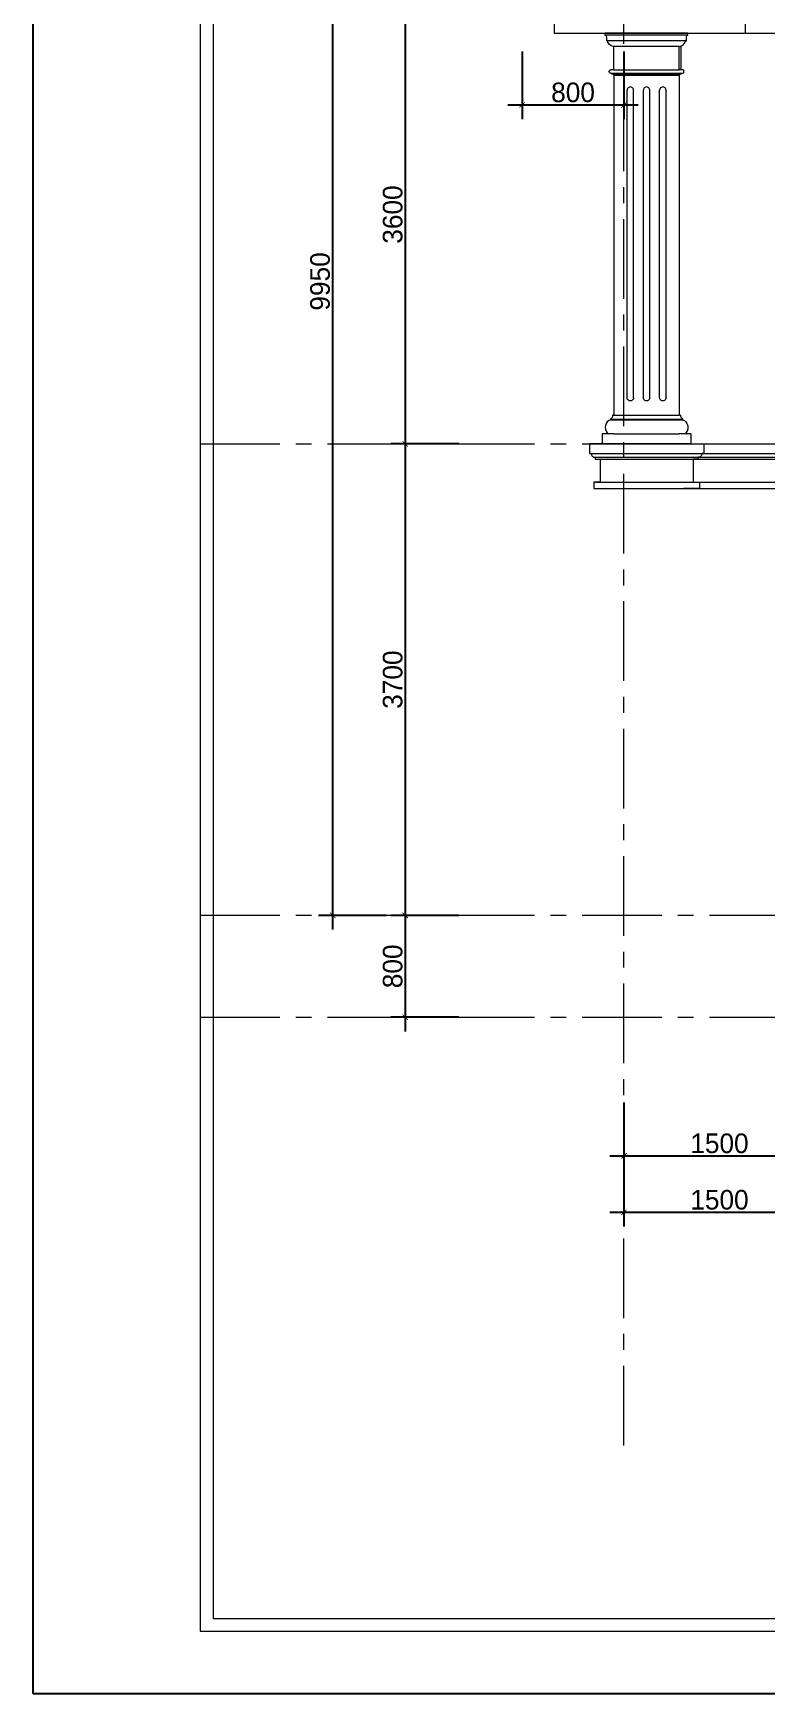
# Model space of a CAD drawing. Header units: millimetres. Extents: x 1832547 to 2001569, y -558009 to -417808.
# Drawn here: x 1876382 to 1882136, y -533453 to -520421 of the extents above; entities that cross this region are included whole.
import ezdxf

# ---------------------------------------------------------------- set-up
doc = ezdxf.new("R2010")
doc.units = ezdxf.units.MM
doc.header["$MEASUREMENT"] = 0
doc.linetypes.add('CENTER', pattern=[2, 1.25, -0.25, 0.25, -0.25])
doc.layers.get('0').update_dxf_attribs({"linetype": 'CONTINUOUS'})
doc.layers.get('DEFPOINTS').update_dxf_attribs({"linetype": 'CONTINUOUS'})
for name, color, linetype, lineweight in [('CA.dim 08', 8, 'CONTINUOUS', 13), ('CA.manh 08', 8, 'CONTINUOUS', 9), ('CA.thay 145', 145, 'CONTINUOUS', 18), ('CA.tim 67', 67, 'CENTER', 9), ('CA_manh 08', 8, 'CONTINUOUS', 9)]:
    doc.layers.add(name, color=color, linetype=linetype, lineweight=lineweight)
doc.styles.get("Standard").update_dxf_attribs({"font": 'roman.shx'})
doc.dimstyles.new('CA 70', dxfattribs={"dimscale": 0.7, "dimtxt": 220, "dimasz": 60, "dimexe": 160, "dimexo": 0, "dimgap": 30, "dimtad": 1, "dimdec": 0, "dimrnd": 5, "dimzin": 0, "dimdsep": 46, "dimtxsty": 'Standard', "dimblk": 'ARCHTICK', "dimcen": 0.09, "dimdle": 160, "dimclrd": 256, "dimclre": 256, "dimclrt": 255, "dimadec": 0, "dimazin": 0, "dimtfac": 1, "dimtdec": 0, "dimtix": 1, "dimtmove": 2, "dimatfit": 3, "dimldrblk": 'DOT', "dimfxl": 600, "dimfxlon": 1, "dimtolj": 1, "dimtzin": 0, "dimarcsym": 0})

# ---------------------------------------------------------------- blocks, each defined once
blk = doc.blocks.new('A$C2d76a15f')
at = {"color": 4, "linetype": 'Continuous', "lineweight": 18}
for p, q in [((1212, 19313), (1212, 453)), ((1212, 453), (27498, 453))]:
    blk.add_line(p, q, dxfattribs=at)
for p, q in [((1306, 19220), (1306, 546)), ((1306, 546), (27405, 546))]:
    blk.add_line(p, q)
at = {"layer": 'DEFPOINTS', "ltscale": 600}
for p, q in [((0, 0), (0, 19765)), ((27951, 0), (0, 0)), ((0, 0), (0, 0))]:
    blk.add_line(p, q, dxfattribs=at)
blk = doc.blocks.new('_ArchTick')
at = {"color": 1, "linetype": 'ByBlock', "const_width": 0.15}
blk.add_lwpolyline([(-0.5, -0.5), (0.5, 0.5)], dxfattribs=at)
blk = doc.blocks.new('*D100')
at = {"layer": 'CA.dim 08', "lineweight": -2, "transparency": 16777216}
for p, q in [((1881022, -529255), (1881022, -529787)), ((1882522, -529255), (1882522, -529787)), ((1882634, -529675), (1880910, -529675))]:
    blk.add_line(p, q, dxfattribs=at)
at = {"layer": 'DEFPOINTS', "color": 0, "transparency": 16777216}
for p in [(1881022, -529075), (1882522, -529075), (1881022, -529675)]:
    blk.add_point(p, dxfattribs=at)
at = {"layer": 'CA.dim 08', "lineweight": -2, "transparency": 16777216, "xscale": 42, "yscale": 42, "zscale": 42, "rotation": 180}
blk.add_blockref('_ArchTick', (1881022, -529675), dxfattribs=at)
at = {"layer": 'CA.dim 08', "lineweight": -2, "transparency": 16777216, "xscale": 42, "yscale": 42, "zscale": 42}
blk.add_blockref('_ArchTick', (1882522, -529675), dxfattribs=at)
at = {"layer": 'CA.dim 08', "color": 255, "transparency": 16777216, "insert": (1881772, -529577), "char_height": 154, "attachment_point": 5}
blk.add_mtext('\\A1;1500', dxfattribs=at)
blk = doc.blocks.new('_DOT')
at = {"color": 1, "linetype": 'ByBlock'}
blk.add_line((-0.5, 0), (-1, 0), dxfattribs=at)
at = {"color": 1, "linetype": 'ByBlock', "const_width": 0.5}
blk.add_lwpolyline([(-0.25, 0, 1), (0.25, 0, 1)], format="xyb", close=True, dxfattribs=at)
blk = doc.blocks.new('*D112')
at = {"layer": 'CA.manh 08', "lineweight": -2, "transparency": 16777216}
for p, q in [((1881022, -528812), (1881022, -529344)), ((1882522, -528848), (1882522, -529344)), ((1880910, -529232), (1882634, -529232))]:
    blk.add_line(p, q, dxfattribs=at)
at = {"layer": 'DEFPOINTS', "color": 0, "transparency": 16777216}
for p in [(1881022, -528174), (1882522, -528848), (1882522, -529232)]:
    blk.add_point(p, dxfattribs=at)
at = {"layer": 'CA.manh 08', "lineweight": -2, "transparency": 16777216, "xscale": 42, "yscale": 42, "zscale": 42, "rotation": 180}
blk.add_blockref('_ArchTick', (1881022, -529232), dxfattribs=at)
at = {"layer": 'CA.manh 08', "lineweight": -2, "transparency": 16777216, "xscale": 42, "yscale": 42, "zscale": 42}
blk.add_blockref('_ArchTick', (1882522, -529232), dxfattribs=at)
at = {"layer": 'CA.manh 08', "color": 255, "transparency": 16777216, "insert": (1881772, -529134), "char_height": 154, "attachment_point": 5}
blk.add_mtext('\\A1;1500', dxfattribs=at)
blk = doc.blocks.new('*D122')
at = {"layer": 'CA.manh 08', "lineweight": -2, "transparency": 16777216}
for p, q in [((1879304, -519932), (1879304, -523756)), ((1879724, -520044), (1879192, -520044)), ((1879724, -523644), (1879192, -523644))]:
    blk.add_line(p, q, dxfattribs=at)
at = {"layer": 'DEFPOINTS', "color": 0, "transparency": 16777216}
for p in [(1879928, -520044), (1879304, -523644), (1879928, -523644)]:
    blk.add_point(p, dxfattribs=at)
at = {"layer": 'CA.manh 08', "lineweight": -2, "transparency": 16777216, "xscale": 42, "yscale": 42, "zscale": 42}
for p, rotation in [((1879304, -520044), 90), ((1879304, -523644), 270)]:
    blk.add_blockref('_ArchTick', p, dxfattribs=dict(at, rotation=rotation))
at = {"layer": 'CA.manh 08', "color": 255, "transparency": 16777216, "insert": (1879206, -521844), "char_height": 154, "attachment_point": 5, "rotation": 90}
blk.add_mtext('\\A1;3600', dxfattribs=at)
blk = doc.blocks.new('*D123')
at = {"layer": 'CA.manh 08', "lineweight": -2, "transparency": 16777216}
for p, q in [((1879304, -523532), (1879304, -527456)), ((1879724, -523644), (1879192, -523644)), ((1879724, -527344), (1879192, -527344))]:
    blk.add_line(p, q, dxfattribs=at)
at = {"layer": 'DEFPOINTS', "color": 0, "transparency": 16777216}
for p in [(1879928, -523644), (1879304, -527344), (1880190, -527344)]:
    blk.add_point(p, dxfattribs=at)
at = {"layer": 'CA.manh 08', "lineweight": -2, "transparency": 16777216, "xscale": 42, "yscale": 42, "zscale": 42}
for p, rotation in [((1879304, -523644), 90), ((1879304, -527344), 270)]:
    blk.add_blockref('_ArchTick', p, dxfattribs=dict(at, rotation=rotation))
at = {"layer": 'CA.manh 08', "color": 255, "transparency": 16777216, "insert": (1879206, -525494), "char_height": 154, "attachment_point": 5, "rotation": 90}
blk.add_mtext('\\A1;3700', dxfattribs=at)
blk = doc.blocks.new('*D124')
at = {"layer": 'CA.manh 08', "lineweight": -2, "transparency": 16777216}
for p, q in [((1879304, -527232), (1879304, -528256)), ((1879724, -527344), (1879192, -527344)), ((1879724, -528144), (1879192, -528144))]:
    blk.add_line(p, q, dxfattribs=at)
at = {"layer": 'DEFPOINTS', "color": 0, "transparency": 16777216}
for p in [(1880190, -527344), (1879304, -528144), (1880190, -528144)]:
    blk.add_point(p, dxfattribs=at)
at = {"layer": 'CA.manh 08', "lineweight": -2, "transparency": 16777216, "xscale": 42, "yscale": 42, "zscale": 42}
for p, rotation in [((1879304, -527344), 90), ((1879304, -528144), 270)]:
    blk.add_blockref('_ArchTick', p, dxfattribs=dict(at, rotation=rotation))
at = {"layer": 'CA.manh 08', "color": 255, "transparency": 16777216, "insert": (1879206, -527744), "char_height": 154, "attachment_point": 5, "rotation": 90}
blk.add_mtext('\\A1;800', dxfattribs=at)
blk = doc.blocks.new('*D125')
at = {"layer": 'CA.manh 08', "lineweight": -2, "transparency": 16777216}
for p, q in [((1878734, -517282), (1878734, -527456)), ((1879154, -517394), (1878622, -517394)), ((1879154, -527344), (1878622, -527344))]:
    blk.add_line(p, q, dxfattribs=at)
at = {"layer": 'DEFPOINTS', "color": 0, "transparency": 16777216}
for p in [(1879920, -517394), (1878734, -527344), (1879920, -527344)]:
    blk.add_point(p, dxfattribs=at)
at = {"layer": 'CA.manh 08', "lineweight": -2, "transparency": 16777216, "xscale": 42, "yscale": 42, "zscale": 42}
for p, rotation in [((1878734, -517394), 90), ((1878734, -527344), 270)]:
    blk.add_blockref('_ArchTick', p, dxfattribs=dict(at, rotation=rotation))
at = {"layer": 'CA.manh 08', "color": 255, "transparency": 16777216, "insert": (1878636, -522369), "char_height": 154, "attachment_point": 5, "rotation": 90}
blk.add_mtext('\\A1;9950', dxfattribs=at)
blk = doc.blocks.new('*D625')
at = {"layer": 'CA.dim 08', "lineweight": -2, "transparency": 16777216}
for p, q in [((1880222, -520564), (1880222, -521096)), ((1881022, -520564), (1881022, -521096)), ((1880110, -520984), (1881134, -520984))]:
    blk.add_line(p, q, dxfattribs=at)
at = {"layer": 'DEFPOINTS', "color": 0, "transparency": 16777216}
for p in [(1881022, -519575), (1880222, -520044), (1881022, -520984)]:
    blk.add_point(p, dxfattribs=at)
at = {"layer": 'CA.dim 08', "lineweight": -2, "transparency": 16777216, "xscale": 42, "yscale": 42, "zscale": 42, "rotation": 180}
blk.add_blockref('_ArchTick', (1880222, -520984), dxfattribs=at)
at = {"layer": 'CA.dim 08', "lineweight": -2, "transparency": 16777216, "xscale": 42, "yscale": 42, "zscale": 42}
blk.add_blockref('_ArchTick', (1881022, -520984), dxfattribs=at)
at = {"layer": 'CA.dim 08', "color": 255, "transparency": 16777216, "insert": (1880622, -520886), "char_height": 154, "attachment_point": 5}
blk.add_mtext('\\A1;800', dxfattribs=at)

msp = doc.modelspace()

# ---------------------------------------------------------------- linework, layer by layer
at = {"layer": 'CA.manh 08'}
for p, q in [((1881047.3, -520861.2), (1881046.5, -520867.7)), ((1881046.5, -523129.1), (1881046.5, -520867.7)), ((1881049.8, -520855.2), (1881047.3, -520861.2)), ((1881053.8, -520850), (1881049.8, -520855.2)), ((1881059, -520846), (1881053.8, -520850)), ((1881065, -520843.5), (1881059, -520846)), ((1881071.5, -520842.7), (1881065, -520843.5)), ((1881078, -520843.5), (1881071.5, -520842.7)), ((1881084, -520846), (1881078, -520843.5)), ((1881089.2, -520850), (1881084, -520846)), ((1881093.1, -520855.2), (1881089.2, -520850)), ((1881095.6, -520861.2), (1881093.1, -520855.2)), ((1881096.5, -520867.7), (1881095.6, -520861.2)), ((1881096.5, -523129.1), (1881096.5, -520867.7)), ((1881175.3, -520861.2), (1881174.4, -520867.7)), ((1881174.4, -523129.1), (1881174.4, -520867.7)), ((1881177.8, -520855.2), (1881175.3, -520861.2)), ((1881181.7, -520850), (1881177.8, -520855.2)), ((1881186.9, -520846), (1881181.7, -520850)), ((1881192.9, -520843.5), (1881186.9, -520846)), ((1881199.4, -520842.7), (1881192.9, -520843.5)), ((1881205.9, -520843.5), (1881199.4, -520842.7)), ((1881211.9, -520846), (1881205.9, -520843.5)), ((1881217.1, -520850), (1881211.9, -520846)), ((1881221.1, -520855.2), (1881217.1, -520850)), ((1881223.6, -520861.2), (1881221.1, -520855.2)), ((1881224.4, -520867.7), (1881223.6, -520861.2)), ((1881224.4, -523129.1), (1881224.4, -520867.7)), ((1881303.2, -520861.2), (1881302.3, -520867.7)), ((1881302.3, -523129.1), (1881302.3, -520867.7)), ((1881305.7, -520855.2), (1881303.2, -520861.2)), ((1881309.7, -520850), (1881305.7, -520855.2)), ((1881314.8, -520846), (1881309.7, -520850)), ((1881320.9, -520843.5), (1881314.8, -520846)), ((1881327.3, -520842.7), (1881320.9, -520843.5)), ((1881333.8, -520843.5), (1881327.3, -520842.7)), ((1881339.8, -520846), (1881333.8, -520843.5)), ((1881345, -520850), (1881339.8, -520846)), ((1881349, -520855.2), (1881345, -520850)), ((1881351.5, -520861.2), (1881349, -520855.2)), ((1881352.3, -520867.7), (1881351.5, -520861.2)), ((1881352.3, -523129.1), (1881352.3, -520867.7)), ((1881046.5, -523281.7), (1881046.5, -521828.1)), ((1881096.5, -523281.7), (1881096.5, -521828.1)), ((1881174.4, -523281.7), (1881174.4, -521828.1)), ((1881224.4, -523281.7), (1881224.4, -521828.1)), ((1881302.3, -523281.7), (1881302.3, -521828.1)), ((1881352.3, -523281.7), (1881352.3, -521828.1)), ((1881047.3, -523288.1), (1881046.5, -523281.7)), ((1881049.8, -523294.2), (1881047.3, -523288.1)), ((1881053.8, -523299.3), (1881049.8, -523294.2)), ((1881059, -523303.3), (1881053.8, -523299.3)), ((1881065, -523305.8), (1881059, -523303.3)), ((1881071.5, -523306.7), (1881065, -523305.8)), ((1881078, -523305.8), (1881071.5, -523306.7)), ((1881084, -523303.3), (1881078, -523305.8)), ((1881089.2, -523299.3), (1881084, -523303.3)), ((1881093.1, -523294.2), (1881089.2, -523299.3)), ((1881095.6, -523288.1), (1881093.1, -523294.2)), ((1881096.5, -523281.7), (1881095.6, -523288.1)), ((1881175.3, -523288.1), (1881174.4, -523281.7)), ((1881177.8, -523294.2), (1881175.3, -523288.1)), ((1881181.7, -523299.3), (1881177.8, -523294.2)), ((1881186.9, -523303.3), (1881181.7, -523299.3)), ((1881192.9, -523305.8), (1881186.9, -523303.3)), ((1881199.4, -523306.7), (1881192.9, -523305.8)), ((1881205.9, -523305.8), (1881199.4, -523306.7)), ((1881211.9, -523303.3), (1881205.9, -523305.8)), ((1881217.1, -523299.3), (1881211.9, -523303.3)), ((1881221.1, -523294.2), (1881217.1, -523299.3)), ((1881223.6, -523288.1), (1881221.1, -523294.2)), ((1881224.4, -523281.7), (1881223.6, -523288.1)), ((1881303.2, -523288.1), (1881302.3, -523281.7)), ((1881305.7, -523294.2), (1881303.2, -523288.1)), ((1881309.7, -523299.3), (1881305.7, -523294.2)), ((1881314.8, -523303.3), (1881309.7, -523299.3)), ((1881320.9, -523305.8), (1881314.8, -523303.3)), ((1881327.3, -523306.7), (1881320.9, -523305.8)), ((1881333.8, -523305.8), (1881327.3, -523306.7)), ((1881339.8, -523303.3), (1881333.8, -523305.8)), ((1881345, -523299.3), (1881339.8, -523303.3)), ((1881349, -523294.2), (1881345, -523299.3)), ((1881351.5, -523288.1), (1881349, -523294.2)), ((1881352.3, -523281.7), (1881351.5, -523288.1)), ((1880916.4, -523448.6), (1881482.5, -523448.6))]:
    msp.add_line(p, q, dxfattribs=at)
for points in [[(1880750.5, -523718.6), (1886485.9, -523718.6)], [(1880795.5, -523749.2), (1886485.9, -523748.7)]]:
    msp.add_lwpolyline(points, dxfattribs=at)
at = {"layer": 'CA.thay 145'}
for p, q in [((1880875.5, -520435), (1880875.5, -520420.8)), ((1881523.3, -520420.8), (1880875.5, -520420.8)), ((1880880.1, -520438.2), (1880875.5, -520435)), ((1880883.5, -520442.1), (1880880.1, -520438.2)), ((1880885.7, -520446.5), (1880883.5, -520442.1)), ((1880886.4, -520451.2), (1880885.7, -520446.5)), ((1880886.4, -520479.5), (1880886.4, -520451.2)), ((1880886.4, -520479.5), (1880891.9, -520479.5)), ((1880894.9, -520489.9), (1880891.9, -520479.5)), ((1880900.5, -520499.7), (1880894.9, -520489.9)), ((1880908.5, -520508.5), (1880900.5, -520499.7)), ((1880918.6, -520516), (1880908.5, -520508.5)), ((1881480.2, -520516), (1881490.3, -520508.5)), ((1881490.3, -520508.5), (1881498.3, -520499.7)), ((1881498.3, -520499.7), (1881503.9, -520489.9)), ((1881503.9, -520489.9), (1881507, -520479.5)), ((1881507, -520479.5), (1881512.4, -520479.5)), ((1881512.4, -520451.2), (1881513.1, -520446.5)), ((1881512.4, -520479.5), (1881512.4, -520451.2)), ((1881513.1, -520446.5), (1881515.3, -520442.1)), ((1881515.3, -520442.1), (1881518.7, -520438.2)), ((1881518.7, -520438.2), (1881523.3, -520435)), ((1881523.3, -520420.8), (1881525.5, -520420.8)), ((1881523.3, -520435), (1881523.3, -520420.8)), ((1880930.5, -520521.9), (1880918.6, -520516)), ((1880943.6, -520526.1), (1880930.5, -520521.9)), ((1880943.6, -520707.2), (1880943.6, -520526.1)), ((1881455.3, -520526.1), (1880943.6, -520526.1)), ((1881455.3, -520526.1), (1881468.4, -520521.9)), ((1881455.3, -520707.2), (1881455.3, -520526.1)), ((1881468.4, -520521.9), (1881471.6, -520520.3)), ((1881471.6, -520520.3), (1881480.2, -520516)), ((1881471.6, -520707.2), (1881471.6, -520520.3)), ((1880905.6, -520721.2), (1880907.4, -520714.2)), ((1880907.4, -520728.2), (1880905.6, -520721.2)), ((1880907.4, -520714.2), (1880912.4, -520709.1)), ((1880912.4, -520733.3), (1880907.4, -520728.2)), ((1880912.4, -520709.1), (1880919.2, -520707.2)), ((1880919.2, -520735.1), (1880912.4, -520733.3)), ((1880943.6, -520707.2), (1880919.2, -520707.2)), ((1880919.2, -520735.1), (1880924.7, -520735.1)), ((1880924.7, -520739.2), (1880924.7, -520735.1)), ((1880929.9, -520740.4), (1880924.7, -520739.2)), ((1880934.9, -520742.4), (1880929.9, -520740.4)), ((1880939.5, -520745.3), (1880934.9, -520742.4)), ((1880943.6, -520749), (1880939.5, -520745.3)), ((1880943.6, -520707.2), (1881455.3, -520707.2)), ((1880943.6, -520740.4), (1880943.6, -520742.4)), ((1880943.6, -520749), (1880943.6, -523129.1)), ((1880943.6, -520749), (1881455.3, -520749)), ((1881471.6, -520707.2), (1881455.3, -520707.2)), ((1881455.3, -520740.4), (1881455.3, -520742.4)), ((1881455.3, -520749), (1881459.3, -520745.3)), ((1881455.3, -520749), (1881455.3, -523129.1)), ((1881459.3, -520745.3), (1881463.9, -520742.4)), ((1881463.9, -520742.4), (1881468.9, -520740.4)), ((1881468.9, -520740.4), (1881471.6, -520739.8)), ((1881479.6, -520707.2), (1881471.6, -520707.2)), ((1881471.6, -520739.8), (1881474.2, -520739.2)), ((1881474.2, -520735.1), (1881479.6, -520735.1)), ((1881474.2, -520739.2), (1881474.2, -520735.1)), ((1881486.4, -520709.1), (1881479.6, -520707.2)), ((1881479.6, -520735.1), (1881486.4, -520733.3)), ((1881491.4, -520714.2), (1881486.4, -520709.1)), ((1881486.4, -520733.3), (1881491.4, -520728.2)), ((1881493.2, -520721.2), (1881491.4, -520714.2)), ((1881491.4, -520728.2), (1881493.2, -520721.2)), ((1880943.6, -521828.1), (1880943.6, -523418.6)), ((1881455.3, -521828.1), (1881455.3, -523418.6)), ((1880876.5, -523498.3), (1880874.5, -523513.6)), ((1880882.1, -523483.9), (1880876.5, -523498.3)), ((1880891, -523471.3), (1880882.1, -523483.9)), ((1880902.6, -523461.1), (1880891, -523471.3)), ((1880916.4, -523454), (1880902.6, -523461.1)), ((1880923.3, -523443), (1880916.4, -523448.6)), ((1880916.4, -523448.6), (1880916.4, -523454)), ((1880916.4, -523454), (1881482.5, -523454)), ((1880928.5, -523435.8), (1880923.3, -523443)), ((1880931.7, -523427.5), (1880928.5, -523435.8)), ((1880932.7, -523418.6), (1880931.7, -523427.5)), ((1880943.6, -523418.6), (1880932.7, -523418.6)), ((1880943.6, -523418.6), (1881455.3, -523418.6)), ((1881466.2, -523418.6), (1881455.3, -523418.6)), ((1881466.2, -523418.6), (1881467.1, -523427.5)), ((1881467.1, -523427.5), (1881470.3, -523435.8)), ((1881470.3, -523435.8), (1881475.6, -523443)), ((1881475.6, -523443), (1881482.5, -523448.6)), ((1881482.5, -523448.6), (1881482.5, -523454)), ((1881482.5, -523454), (1881496.2, -523461.1)), ((1881496.2, -523461.1), (1881507.9, -523471.3)), ((1881507.9, -523471.3), (1881516.7, -523483.9)), ((1881516.7, -523483.9), (1881522.3, -523498.3)), ((1881522.3, -523498.3), (1881524.3, -523513.6)), ((1880850.5, -523565.6), (1880850.5, -523643.6)), ((1880886.4, -523565.6), (1880850.5, -523565.6)), ((1880874.5, -523513.6), (1880876.3, -523529)), ((1880876.3, -523529), (1880881.6, -523543.5)), ((1880881.6, -523543.5), (1880890.3, -523556.3)), ((1880889.4, -523564.7), (1880886.4, -523565.6)), ((1880919.9, -523565.6), (1880886.4, -523565.6)), ((1880891.4, -523562.2), (1880889.4, -523564.7)), ((1880890.3, -523556.3), (1880891.8, -523559.1)), ((1880891.8, -523559.1), (1880891.4, -523562.2)), ((1880919.9, -523565.6), (1880920.1, -523564.7)), ((1880943.6, -523565.6), (1880919.9, -523565.6)), ((1880943.6, -523565.6), (1880943.6, -523564.7)), ((1880943.6, -523565.6), (1881455.3, -523565.6)), ((1881455.3, -523565.6), (1881455.3, -523564.7)), ((1881479, -523565.6), (1881455.3, -523565.6)), ((1881479, -523565.6), (1881478.8, -523564.7)), ((1881512.4, -523565.6), (1881479, -523565.6)), ((1881508.6, -523556.3), (1881507.1, -523559.1)), ((1881507.1, -523559.1), (1881507.4, -523562.2)), ((1881507.4, -523562.2), (1881509.4, -523564.7)), ((1881517.2, -523543.5), (1881508.6, -523556.3)), ((1881509.4, -523564.7), (1881512.4, -523565.6)), ((1881548.3, -523565.6), (1881512.4, -523565.6)), ((1881522.6, -523529), (1881517.2, -523543.5)), ((1881524.3, -523513.6), (1881522.6, -523529)), ((1881548.3, -523565.6), (1881548.3, -523643.6)), ((1881549.3, -523643.6), (1880851.6, -523643.6)), ((1881180.7, -523643.6), (1881181.3, -523643.6)), ((1881181.3, -523643.6), (1881183.3, -523643.6)), ((1881183.3, -523643.6), (1881186.5, -523643.6)), ((1881186.5, -523643.6), (1881190.6, -523643.6)), ((1881190.6, -523643.6), (1881195.3, -523643.6)), ((1881195.3, -523643.6), (1881200.5, -523643.6)), ((1881200.5, -523643.6), (1881220.3, -523643.6)), ((1881200.5, -523643.6), (1881205.6, -523643.6)), ((1881205.6, -523643.6), (1881210.4, -523643.6)), ((1881210.4, -523643.6), (1881214.5, -523643.6)), ((1881214.5, -523643.6), (1881217.6, -523643.6)), ((1881217.6, -523643.6), (1881219.6, -523643.6)), ((1881219.6, -523643.6), (1881220.3, -523643.6)), ((1880800.5, -523944.1), (1880785.5, -523944.1))]:
    msp.add_line(p, q, dxfattribs=at)
for points in [[(1880473.5, -520318.8), (1880473.5, -520420.8), (1880488.5, -520420.8), (1880488.5, -520420.8)], [(1881973.5, -520318.8), (1881973.5, -520420.8), (1881988.5, -520420.8), (1881988.5, -520420.8)], [(1880488.5, -520420.8), (1895269.7, -520420.8)], [(1880910.5, -523643.6), (1880750.5, -523643.6), (1880750.5, -523718.6), (1880765.5, -523718.6), (1880765.4, -523722.6), (1880765.9, -523726.6), (1880767, -523730.5), (1880768.7, -523734.2), (1880770.8, -523737.6), (1880773.5, -523740.7), (1880776.5, -523743.3), (1880779.9, -523745.5), (1880783.6, -523747.1), (1880787.5, -523748.2), (1880791.5, -523748.7), (1880795.5, -523748.7), (1880795.5, -523763.6), (1880835.5, -523763.6), (1880835.5, -523943.6), (1880785.5, -523943.6), (1880785.5, -523993.6), (1880910.5, -523993.6)], [(1880835.5, -523764.1), (1886485.9, -523763.6)], [(1880911.6, -523643.6), (1886485.9, -523643.6)], [(1881489.3, -523643.6), (1881649.3, -523643.6), (1881649.3, -523718.6), (1881634.3, -523718.6), (1881634.4, -523722.6), (1881633.9, -523726.6), (1881632.8, -523730.5), (1881631.2, -523734.2), (1881629, -523737.6), (1881626.4, -523740.7), (1881623.3, -523743.3), (1881619.9, -523745.4), (1881616.2, -523747.1), (1881612.4, -523748.2), (1881608.3, -523748.7), (1881604.3, -523748.7), (1881604.3, -523763.6), (1881564.3, -523763.6), (1881564.3, -523943.6), (1881614.3, -523943.6), (1881614.3, -523993.6), (1881489.3, -523993.6)], [(1880800.5, -523944.1), (1886485.9, -523943.6)], [(1880848, -523993.6), (1886485.9, -523993.6)]]:
    msp.add_lwpolyline(points, dxfattribs=at)
at = {"layer": 'CA.tim 67', "ltscale": 500}
msp.add_line((1881021.6, -531504.3), (1881021.6, -514383.7), dxfattribs=at)
for points in [[(1877694.1, -523643.6), (1886485.9, -523643.6)], [(1877694.1, -527343.6), (1903200, -527343.6)], [(1877694.1, -528143.6), (1903183.7, -528143.6)]]:
    msp.add_lwpolyline(points, dxfattribs=at)
at = {"layer": 'CA_manh 08'}
for p, q in [((1881523.3, -520435), (1880875.5, -520435)), ((1881507, -520479.5), (1880891.9, -520479.5)), ((1880924.7, -520735.1), (1881474.2, -520735.1)), ((1880924.7, -520739.2), (1881474.2, -520739.2))]:
    msp.add_line(p, q, dxfattribs=at)

# ---------------------------------------------------------------- block references
at = {"layer": 'CA.thay 145', "xscale": 1.082069156961423, "yscale": 1.082069156961423, "zscale": 1.082069156961423}
msp.add_blockref('A$C2d76a15f', (1876382.2, -533453.1), dxfattribs=at)

# ---------------------------------------------------------------- dimensions: what is measured, and where the dimension line sits
at = {"layer": 'CA.dim 08'}
dim = msp.add_linear_dim(base=(1881021.6, -520983.8), p1=(1880221.6, -520043.6), p2=(1881021.6, -519574.6), dimstyle='CA 70', dxfattribs=at)
dim.commit()
dim.dimension.update_dxf_attribs({"geometry": '*D625', "text_midpoint": (1880621.6, -520885.8)})
dim = msp.add_linear_dim(base=(1881021.6, -529675.1), p1=(1882521.6, -529074.6), p2=(1881021.6, -529074.6), angle=180, dimstyle='CA 70', dxfattribs=at)
dim.commit()
dim.dimension.update_dxf_attribs({"geometry": '*D100', "text_midpoint": (1881771.6, -529577.1)})
at = {"layer": 'CA.manh 08'}
for base, p1, p2, picture, middle in [((1878734.4, -527343.6), (1879920.4, -517393.6), (1879920.4, -527343.6), '*D125', (1878636.4, -522368.6)), ((1879303.6, -523643.6), (1879927.7, -520043.6), (1879927.7, -523643.6), '*D122', (1879205.6, -521843.6)), ((1879303.6, -527343.6), (1879927.7, -523643.6), (1880189.9, -527343.6), '*D123', (1879205.6, -525493.6)), ((1879303.6, -528143.6), (1880189.9, -527343.6), (1880189.9, -528143.6), '*D124', (1879205.6, -527743.6))]:
    dim = msp.add_linear_dim(base=base, p1=p1, p2=p2, angle=90, dimstyle='CA 70', dxfattribs=at)
    dim.commit()
    dim.dimension.update_dxf_attribs({"geometry": picture, "text_midpoint": middle})
dim = msp.add_linear_dim(base=(1882521.6, -529232), p1=(1881021.6, -528174.2), p2=(1882521.6, -528848.3), dimstyle='CA 70', dxfattribs=at)
dim.commit()
dim.dimension.update_dxf_attribs({"geometry": '*D112', "text_midpoint": (1881771.6, -529134)})

doc.saveas('drawing.dxf')
